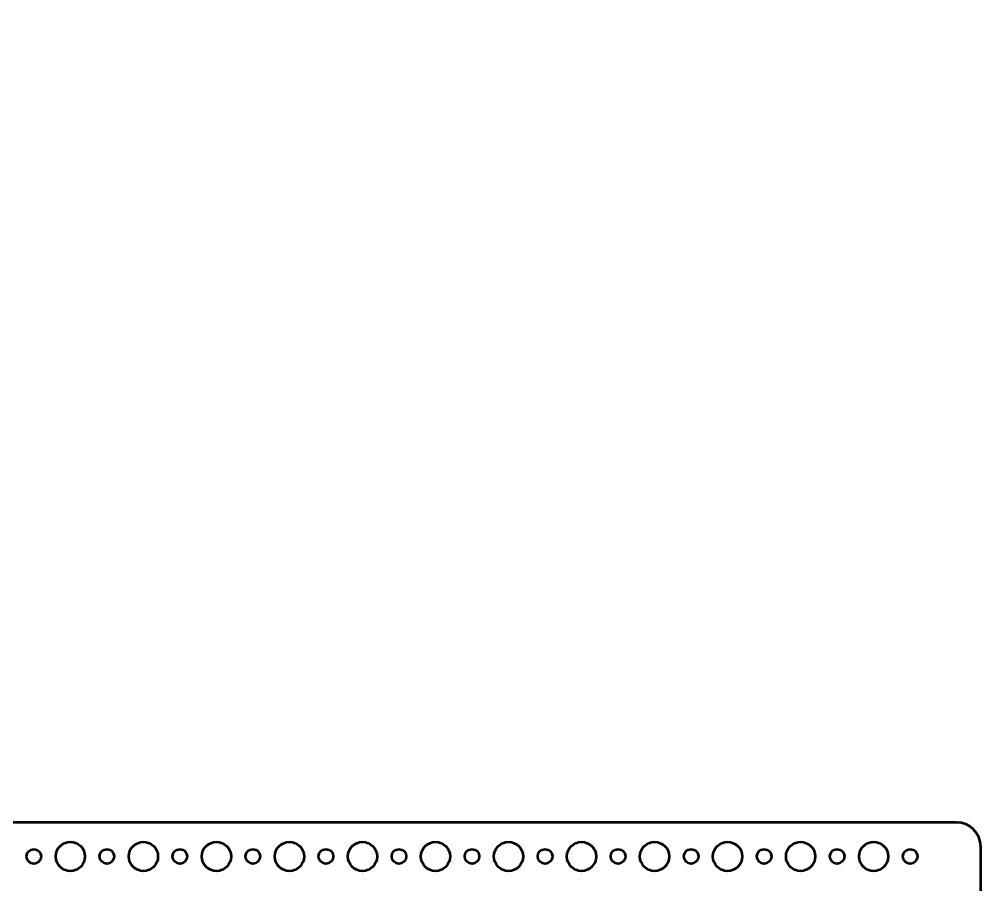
# Model space of a CAD drawing. Header units: centimetres. Extents: x -19.4 to 19.4, y -20.2 to 20.2.
# Drawn here: x -0.3 to 19.45, y 2.42 to 20.2 of the extents above; entities that cross this region are included whole.
import ezdxf

# ---------------------------------------------------------------- set-up
doc = ezdxf.new("R2010")
doc.units = ezdxf.units.CM
doc.header["$MEASUREMENT"] = 0
doc.layers.add('Layer 1', color=7, linetype='Continuous')

msp = doc.modelspace()

# ---------------------------------------------------------------- linework, layer by layer
at = {"layer": 'Layer 1', "lineweight": 53}
for centre, major_axis in [((0.75001, 2.99999), (0, 0.30001)), ((2.25001, 2.99999), (0, 0.30001)), ((3.75001, 2.99999), (0, 0.30001)), ((5.25001, 2.99999), (0, 0.30001)), ((6.75001, 2.99999), (0, 0.30001)), ((8.25001, 2.99999), (0, 0.30001)), ((9.75001, 2.99999), (0, 0.30001)), ((11.25001, 2.99999), (0, 0.30001)), ((12.75001, 2.99999), (0, 0.30001)), ((14.25001, 2.99999), (0, 0.30001)), ((15.75001, 2.99999), (0, 0.30001)), ((17.25001, 2.99999), (0, 0.30001)), ((0, 3), (0, 0.15)), ((1.5, 3), (0, 0.15)), ((3, 3), (0, 0.15)), ((4.5, 3), (0, 0.15)), ((6, 3), (0, 0.15)), ((7.5, 3), (0, 0.15)), ((9, 3), (0, 0.15)), ((10.5, 3), (0, 0.15)), ((12, 3), (0, 0.15)), ((13.5, 3), (0, 0.15)), ((15, 3), (0, 0.15)), ((16.5, 3), (0, 0.15)), ((18, 3), (0, 0.15))]:
    msp.add_ellipse(centre, major_axis=major_axis, ratio=1, dxfattribs=at)
msp.add_open_spline([(-18.95, -20.2), (-19.22614, -20.2), (-19.45, -19.97614), (-19.45, -19.7), (-19.45, -19.7), (-19.45, -19.7), (-19.45, 19.7), (-19.45, 19.7), (-19.45, 19.7), (-19.45, 19.97614), (-19.22614, 20.2), (-18.95, 20.2), (-18.95, 20.2), (-15.20782, 20.2), (-9.72204, 20.2), (-6.55, 20.2), (-6.55, 20.2), (-6.27386, 20.2), (-6.05, 19.97614), (-6.05, 19.7), (-6.05, 19.7), (-6.05, 19.7), (-6.05, 3.7), (-6.05, 3.7), (-6.05, 3.7), (-6.05, 3.7), (18.95, 3.7), (18.95, 3.7), (18.95, 3.7), (19.22614, 3.7), (19.45, 3.47614), (19.45, 3.2), (19.45, 3.2), (19.45, 3.2), (19.45, -3.2), (19.45, -3.2), (19.45, -3.2), (19.45, -3.47614), (19.22614, -3.7), (18.95, -3.7), (18.95, -3.7), (18.95, -3.7), (-6.05, -3.7), (-6.05, -3.7), (-6.05, -3.7), (-6.05, -3.7), (-6.05, -19.7), (-6.05, -19.7), (-6.05, -19.7), (-6.05, -19.97614), (-6.27386, -20.2), (-6.55, -20.2), (-6.55, -20.2), (-11.32775, -20.2), (-14.17225, -20.2), (-18.95, -20.2)], degree=3, knots=[0, 0, 0, 0, 0.06666667, 0.06666667, 0.06666667, 0.06666667, 0.13333333, 0.13333333, 0.13333333, 0.13333333, 0.2, 0.2, 0.2, 0.2, 0.26666667, 0.26666667, 0.26666667, 0.26666667, 0.33333333, 0.33333333, 0.33333333, 0.33333333, 0.4, 0.4, 0.4, 0.4, 0.46666667, 0.46666667, 0.46666667, 0.46666667, 0.53333333, 0.53333333, 0.53333333, 0.53333333, 0.6, 0.6, 0.6, 0.6, 0.66666667, 0.66666667, 0.66666667, 0.66666667, 0.73333333, 0.73333333, 0.73333333, 0.73333333, 0.8, 0.8, 0.8, 0.8, 0.86666667, 0.86666667, 0.86666667, 0.86666667, 1, 1, 1, 1], dxfattribs=at)

doc.saveas('drawing.dxf')
